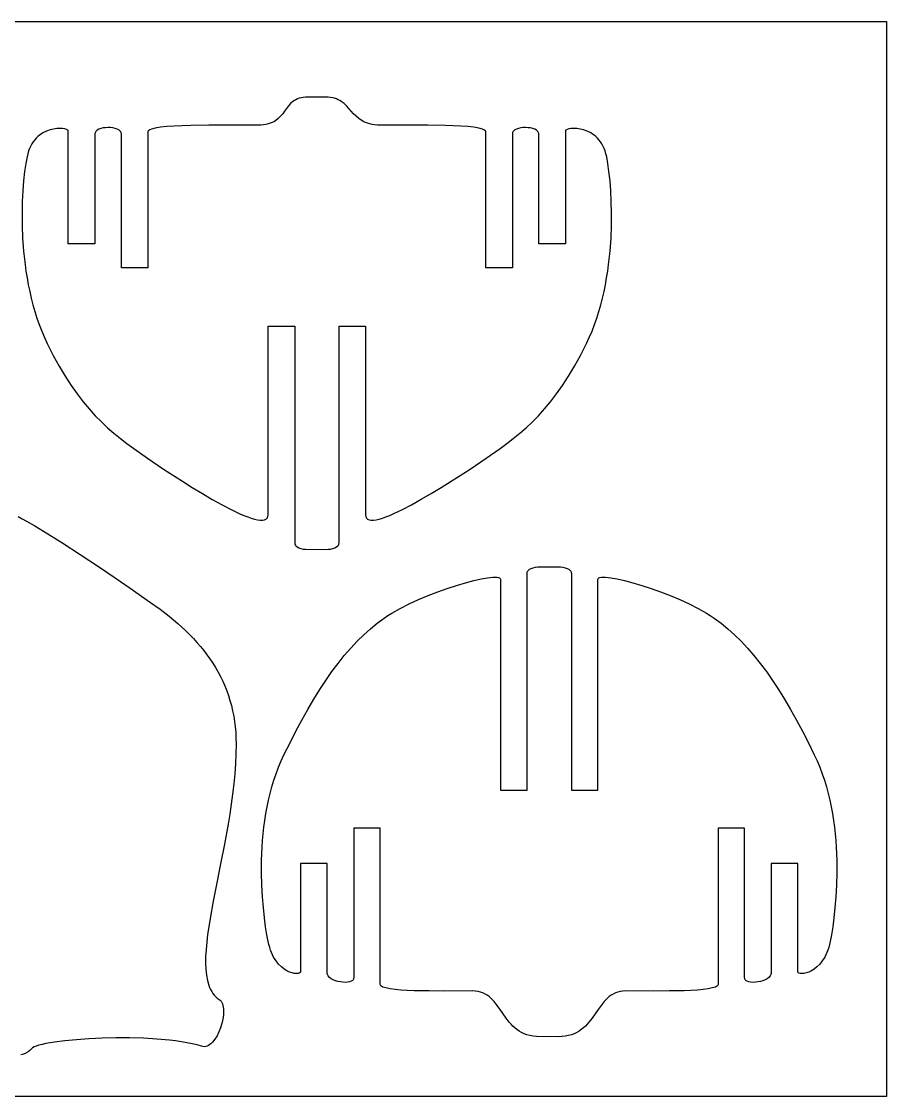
# Model space of a CAD drawing. Extents: x -1907 to 1907, y -3764 to 3764.
# Drawn here: x 734 to 1907, y -3764 to -2307 of the extents above; entities that cross this region are included whole.
import ezdxf

# ---------------------------------------------------------------- set-up
doc = ezdxf.new("R2010")
doc.units = 0
doc.header["$MEASUREMENT"] = 0
doc.layers.get('0').update_dxf_attribs({"linetype": 'CONTINUOUS'})

msp = doc.modelspace()

# ---------------------------------------------------------------- linework, layer by layer
for p, q in [((-1907, -2306.6), (1907, -2306.6)), ((1907, -2306.6), (1907, -3764.3)), ((1099.1, -2418), (1096.2, -2421.2)), ((1102.3, -2415.1), (1099.1, -2418)), ((1104.2, -2413.9), (1102.3, -2415.1)), ((1106.2, -2412.7), (1104.2, -2413.9)), ((1108.4, -2411.7), (1106.2, -2412.7)), ((1110.7, -2410.8), (1108.4, -2411.7)), ((1113.3, -2410.1), (1110.7, -2410.8)), ((1116.2, -2409.6), (1113.3, -2410.1)), ((1119.2, -2409.3), (1116.2, -2409.6)), ((1146.6, -2409.2), (1119.2, -2409.3)), ((1150, -2409.3), (1146.6, -2409.2)), ((1153.2, -2409.6), (1150, -2409.3)), ((1156.1, -2410.1), (1153.2, -2409.6)), ((1158.8, -2410.8), (1156.1, -2410.1)), ((1161.3, -2411.7), (1158.8, -2410.8)), ((1163.6, -2412.7), (1161.3, -2411.7)), ((1165.8, -2413.9), (1163.6, -2412.7)), ((1167.8, -2415.1), (1165.8, -2413.9)), ((1171.6, -2418), (1167.8, -2415.1)), ((1175, -2421.2), (1171.6, -2418)), ((1088.4, -2431.7), (1085.5, -2435.1)), ((1091, -2428.2), (1088.4, -2431.7)), ((1093.5, -2424.6), (1091, -2428.2)), ((1096.2, -2421.2), (1093.5, -2424.6)), ((1178.1, -2424.6), (1175, -2421.2)), ((1181.3, -2428.2), (1178.1, -2424.6)), ((1184.4, -2431.7), (1181.3, -2428.2)), ((1187.9, -2435.1), (1184.4, -2431.7)), ((941.2, -2448.5), (931.4, -2449.2)), ((952.1, -2447.9), (941.2, -2448.5)), ((963.7, -2447.5), (952.1, -2447.9)), ((988.3, -2447.1), (963.7, -2447.5)), ((1012.9, -2447), (988.3, -2447.1)), ((1054.6, -2447.1), (1012.9, -2447)), ((1058.6, -2447), (1054.6, -2447.1)), ((1062.2, -2446.7), (1058.6, -2447)), ((1065.5, -2446.2), (1062.2, -2446.7)), ((1068.6, -2445.5), (1065.5, -2446.2)), ((1071.4, -2444.6), (1068.6, -2445.5)), ((1073.9, -2443.6), (1071.4, -2444.6)), ((1076.3, -2442.5), (1073.9, -2443.6)), ((1078.4, -2441.2), (1076.3, -2442.5)), ((1082.2, -2438.3), (1078.4, -2441.2)), ((1085.5, -2435.1), (1082.2, -2438.3)), ((1191.6, -2438.3), (1187.9, -2435.1)), ((1195.9, -2441.2), (1191.6, -2438.3)), ((1198.2, -2442.5), (1195.9, -2441.2)), ((1200.8, -2443.6), (1198.2, -2442.5)), ((1203.5, -2444.6), (1200.8, -2443.6)), ((1206.4, -2445.5), (1203.5, -2444.6)), ((1209.6, -2446.2), (1206.4, -2445.5)), ((1213, -2446.7), (1209.6, -2446.2)), ((1216.7, -2447), (1213, -2446.7)), ((1220.6, -2447.1), (1216.7, -2447)), ((1261.4, -2447), (1220.6, -2447.1)), ((1285.1, -2447.1), (1261.4, -2447)), ((1308.5, -2447.5), (1285.1, -2447.1)), ((1319.6, -2447.9), (1308.5, -2447.5)), ((1329.9, -2448.5), (1319.6, -2447.9)), ((1339.2, -2449.2), (1329.9, -2448.5)), ((756.4, -2462.7), (754.2, -2464.8)), ((758.6, -2460.9), (756.4, -2462.7)), ((760.9, -2459.2), (758.6, -2460.9)), ((763.3, -2457.7), (760.9, -2459.2)), ((768.1, -2455.3), (763.3, -2457.7)), ((772.9, -2453.6), (768.1, -2455.3)), ((777.7, -2452.4), (772.9, -2453.6)), ((782.2, -2451.8), (777.7, -2452.4)), ((786.3, -2451.6), (782.2, -2451.8)), ((790, -2451.8), (786.3, -2451.6)), ((793.1, -2452.3), (790, -2451.8)), ((795.4, -2453), (793.1, -2452.3)), ((796.9, -2454), (795.4, -2453)), ((797.3, -2454.5), (796.9, -2454)), ((797.5, -2455), (797.3, -2454.5)), ((797.5, -2607.9), (797.5, -2455)), ((833.6, -2458.7), (833.5, -2459.9)), ((833.5, -2459.9), (833.5, -2607.9)), ((833.9, -2457.7), (833.6, -2458.7)), ((834.4, -2456.7), (833.9, -2457.7)), ((835.1, -2455.7), (834.4, -2456.7)), ((836.9, -2454.1), (835.1, -2455.7)), ((839.2, -2452.8), (836.9, -2454.1)), ((841.9, -2451.8), (839.2, -2452.8)), ((844.9, -2451), (841.9, -2451.8)), ((848.2, -2450.6), (844.9, -2451)), ((851.6, -2450.4), (848.2, -2450.6)), ((854.9, -2450.5), (851.6, -2450.4)), ((858.2, -2450.9), (854.9, -2450.5)), ((861.2, -2451.6), (858.2, -2450.9)), ((864, -2452.5), (861.2, -2451.6)), ((866.3, -2453.7), (864, -2452.5)), ((868, -2455.2), (866.3, -2453.7)), ((868.7, -2456.1), (868, -2455.2)), ((869.2, -2457), (868.7, -2456.1)), ((869.5, -2458), (869.2, -2457)), ((869.6, -2459), (869.5, -2458)), ((869.6, -2640.7), (869.6, -2459)), ((906, -2455.1), (905.6, -2456.1)), ((905.6, -2456.1), (905.6, -2640.7)), ((906.8, -2454.2), (906, -2455.1)), ((908.3, -2453.3), (906.8, -2454.2)), ((910.3, -2452.6), (908.3, -2453.3)), ((915.6, -2451.2), (910.3, -2452.6)), ((922.8, -2450.1), (915.6, -2451.2)), ((931.4, -2449.2), (922.8, -2450.1)), ((1347.4, -2450.1), (1339.2, -2449.2)), ((1354.1, -2451.2), (1347.4, -2450.1)), ((1359.2, -2452.6), (1354.1, -2451.2)), ((1361.1, -2453.3), (1359.2, -2452.6)), ((1362.5, -2454.2), (1361.1, -2453.3)), ((1363.3, -2455.1), (1362.5, -2454.2)), ((1363.6, -2456.1), (1363.3, -2455.1)), ((1363.6, -2640.7), (1363.6, -2456.1)), ((1399.8, -2458), (1399.7, -2459)), ((1399.7, -2459), (1399.7, -2640.7)), ((1400.1, -2457), (1399.8, -2458)), ((1400.5, -2456.1), (1400.1, -2457)), ((1401.2, -2455.2), (1400.5, -2456.1)), ((1403, -2453.7), (1401.2, -2455.2)), ((1405.3, -2452.5), (1403, -2453.7)), ((1408, -2451.6), (1405.3, -2452.5)), ((1411.1, -2450.9), (1408, -2451.6)), ((1414.3, -2450.5), (1411.1, -2450.9)), ((1417.7, -2450.4), (1414.3, -2450.5)), ((1421, -2450.6), (1417.7, -2450.4)), ((1424.3, -2451), (1421, -2450.6)), ((1427.3, -2451.8), (1424.3, -2451)), ((1430.1, -2452.8), (1427.3, -2451.8)), ((1432.4, -2454.1), (1430.1, -2452.8)), ((1434.2, -2455.7), (1432.4, -2454.1)), ((1434.8, -2456.7), (1434.2, -2455.7)), ((1435.3, -2457.7), (1434.8, -2456.7)), ((1435.6, -2458.7), (1435.3, -2457.7)), ((1435.7, -2459.9), (1435.6, -2458.7)), ((1435.7, -2607.9), (1435.7, -2459.9)), ((1471.9, -2454.5), (1471.8, -2455)), ((1471.8, -2455), (1471.8, -2607.9)), ((1472.3, -2454), (1471.9, -2454.5)), ((1473.8, -2453), (1472.3, -2454)), ((1476.1, -2452.3), (1473.8, -2453)), ((1479.2, -2451.8), (1476.1, -2452.3)), ((1482.9, -2451.6), (1479.2, -2451.8)), ((1487.1, -2451.8), (1482.9, -2451.6)), ((1491.6, -2452.4), (1487.1, -2451.8)), ((1496.3, -2453.6), (1491.6, -2452.4)), ((1501.1, -2455.3), (1496.3, -2453.6)), ((1506, -2457.7), (1501.1, -2455.3)), ((1508.3, -2459.2), (1506, -2457.7)), ((1510.6, -2460.9), (1508.3, -2459.2)), ((1512.9, -2462.7), (1510.6, -2460.9)), ((1515.1, -2464.8), (1512.9, -2462.7)), ((746.7, -2475.4), (745.1, -2478.7)), ((748.3, -2472.4), (746.7, -2475.4)), ((750.2, -2469.6), (748.3, -2472.4)), ((752.1, -2467.1), (750.2, -2469.6)), ((754.2, -2464.8), (752.1, -2467.1)), ((1517.1, -2467.1), (1515.1, -2464.8)), ((1519.1, -2469.6), (1517.1, -2467.1)), ((1520.9, -2472.4), (1519.1, -2469.6)), ((1522.6, -2475.4), (1520.9, -2472.4)), ((1524.1, -2478.7), (1522.6, -2475.4)), ((741.7, -2490), (740, -2499.3)), ((742.6, -2486), (741.7, -2490)), ((743.8, -2482.2), (742.6, -2486)), ((745.1, -2478.7), (743.8, -2482.2)), ((1525.5, -2482.2), (1524.1, -2478.7)), ((1526.6, -2486), (1525.5, -2482.2)), ((1527.6, -2490), (1526.6, -2486)), ((1529.2, -2499.3), (1527.6, -2490)), ((740, -2499.3), (738.5, -2510.2)), ((1530.7, -2510.2), (1529.2, -2499.3)), ((738.5, -2510.2), (737.1, -2522.5)), ((1532.1, -2522.5), (1530.7, -2510.2)), ((736.1, -2536.1), (735.3, -2550.9)), ((737.1, -2522.5), (736.1, -2536.1)), ((1533.2, -2536.1), (1532.1, -2522.5)), ((1533.9, -2550.9), (1533.2, -2536.1)), ((735.3, -2550.9), (735, -2566.6)), ((1534.3, -2566.6), (1533.9, -2550.9)), ((735, -2566.6), (735.1, -2583.1)), ((1534.2, -2583.1), (1534.3, -2566.6)), ((735.1, -2583.1), (735.8, -2600.3)), ((1533.5, -2600.3), (1534.2, -2583.1)), ((735.8, -2600.3), (737, -2618)), ((833.5, -2607.9), (797.5, -2607.9)), ((1471.8, -2607.9), (1435.7, -2607.9)), ((1532.2, -2618), (1533.5, -2600.3)), ((737, -2618), (739, -2636.1)), ((1530.2, -2636.1), (1532.2, -2618)), ((739, -2636.1), (740.3, -2645.2)), ((1529, -2645.2), (1530.2, -2636.1)), ((740.3, -2645.2), (741.7, -2654.4)), ((905.6, -2640.7), (869.6, -2640.7)), ((1399.7, -2640.7), (1363.6, -2640.7)), ((1527.5, -2654.4), (1529, -2645.2)), ((741.7, -2654.4), (743.4, -2663.5)), ((743.4, -2663.5), (745.3, -2672.7)), ((1524, -2672.7), (1525.9, -2663.5)), ((1525.9, -2663.5), (1527.5, -2654.4)), ((745.3, -2672.7), (747.4, -2681.8)), ((747.4, -2681.8), (749.7, -2690.9)), ((1519.5, -2690.9), (1521.9, -2681.8)), ((1521.9, -2681.8), (1524, -2672.7)), ((749.7, -2690.9), (752.3, -2700)), ((1516.9, -2700), (1519.5, -2690.9)), ((752.3, -2700), (755.1, -2708.9)), ((755.1, -2708.9), (758.2, -2717.7)), ((1511, -2717.7), (1514.1, -2708.9)), ((1514.1, -2708.9), (1516.9, -2700)), ((758.2, -2717.7), (761.6, -2726.4)), ((1068.5, -2719.6), (1104.6, -2719.6)), ((1068.5, -2975.4), (1068.5, -2719.6)), ((1104.6, -2719.6), (1104.6, -3013.4)), ((1164.7, -2719.6), (1200.7, -2719.6)), ((1164.7, -3013.4), (1164.7, -2719.6)), ((1200.7, -2719.6), (1200.7, -2975.4)), ((1507.7, -2726.4), (1511, -2717.7)), ((761.6, -2726.4), (765.2, -2735)), ((765.2, -2735), (769.1, -2743.4)), ((1500.1, -2743.4), (1504, -2735)), ((1504, -2735), (1507.7, -2726.4)), ((769.1, -2743.4), (777.3, -2759.4)), ((1492, -2759.4), (1500.1, -2743.4)), ((777.3, -2759.4), (785.3, -2774.1)), ((1483.9, -2774.1), (1492, -2759.4)), ((785.3, -2774.1), (793.4, -2787.7)), ((1475.8, -2787.7), (1483.9, -2774.1)), ((793.4, -2787.7), (801.5, -2800.1)), ((1467.8, -2800.1), (1475.8, -2787.7)), ((801.5, -2800.1), (809.6, -2811.6)), ((809.6, -2811.6), (817.7, -2822.2)), ((1451.6, -2822.2), (1459.7, -2811.6)), ((1459.7, -2811.6), (1467.8, -2800.1)), ((817.7, -2822.2), (825.9, -2832)), ((1443.4, -2832), (1451.6, -2822.2)), ((825.9, -2832), (834.1, -2841.1)), ((834.1, -2841.1), (842.5, -2849.5)), ((1426.8, -2849.5), (1435.1, -2841.1)), ((1435.1, -2841.1), (1443.4, -2832)), ((842.5, -2849.5), (850.9, -2857.4)), ((1418.3, -2857.4), (1426.8, -2849.5)), ((850.9, -2857.4), (859.5, -2864.9)), ((859.5, -2864.9), (868.3, -2872)), ((1401, -2872), (1409.7, -2864.9)), ((1409.7, -2864.9), (1418.3, -2857.4)), ((868.3, -2872), (877.2, -2878.9)), ((877.2, -2878.9), (886.3, -2885.5)), ((886.3, -2885.5), (905.1, -2898.8)), ((1364.1, -2898.8), (1383, -2885.5)), ((1383, -2885.5), (1392.1, -2878.9)), ((1392.1, -2878.9), (1401, -2872)), ((905.1, -2898.8), (926.9, -2913.5)), ((1342.3, -2913.5), (1364.1, -2898.8)), ((926.9, -2913.5), (952.3, -2930)), ((1316.9, -2930), (1342.3, -2913.5)), ((952.3, -2930), (965.8, -2938.4)), ((965.8, -2938.4), (979.4, -2946.7)), ((1289.8, -2946.7), (1303.4, -2938.4)), ((1303.4, -2938.4), (1316.9, -2930)), ((979.4, -2946.7), (992.9, -2954.6)), ((992.9, -2954.6), (1006.1, -2961.9)), ((1263.1, -2961.9), (1276.3, -2954.5)), ((1276.3, -2954.5), (1289.8, -2946.7)), ((1006.1, -2961.9), (1018.7, -2968.4)), ((1018.7, -2968.4), (1030.4, -2974)), ((1238.9, -2973.9), (1250.6, -2968.4)), ((1250.6, -2968.4), (1263.1, -2961.9)), ((729.5, -2977.9), (735.2, -2980.8)), ((735.2, -2980.8), (740.9, -2984)), ((740.9, -2984), (752.3, -2990.5)), ((1030.4, -2974), (1035.8, -2976.3)), ((1035.8, -2976.3), (1041, -2978.3)), ((1041, -2978.3), (1045.8, -2980)), ((1045.8, -2980), (1050.2, -2981.3)), ((1050.2, -2981.3), (1054.2, -2982.2)), ((1054.2, -2982.2), (1057.8, -2982.7)), ((1057.8, -2982.7), (1061, -2982.8)), ((1061, -2982.8), (1063.6, -2982.3)), ((1063.6, -2982.3), (1065.7, -2981.4)), ((1065.7, -2981.4), (1066.5, -2980.8)), ((1066.5, -2980.8), (1067.2, -2980)), ((1067.2, -2980), (1067.8, -2979)), ((1067.8, -2979), (1068.2, -2978)), ((1068.2, -2978), (1068.5, -2975.4)), ((1200.7, -2975.4), (1201.1, -2978)), ((1201.1, -2978), (1201.4, -2979)), ((1201.4, -2979), (1202, -2980)), ((1202, -2980), (1202.7, -2980.8)), ((1202.7, -2980.8), (1203.5, -2981.4)), ((1203.5, -2981.4), (1205.6, -2982.3)), ((1205.6, -2982.3), (1208.3, -2982.8)), ((1208.3, -2982.8), (1211.4, -2982.7)), ((1211.4, -2982.7), (1215, -2982.2)), ((1215, -2982.2), (1219, -2981.3)), ((1219, -2981.3), (1223.5, -2980)), ((1223.5, -2980), (1228.3, -2978.3)), ((1228.3, -2978.3), (1233.4, -2976.3)), ((1233.4, -2976.3), (1238.9, -2973.9)), ((752.3, -2990.5), (764.1, -2997.6)), ((764.1, -2997.6), (788.8, -3013)), ((788.8, -3013), (813.9, -3029.2)), ((1104.6, -3013.4), (1104.7, -3014.5)), ((1104.7, -3014.5), (1105, -3015.5)), ((1105, -3015.5), (1105.5, -3016.5)), ((1105.5, -3016.5), (1106.1, -3017.4)), ((1163.1, -3017.4), (1163.8, -3016.5)), ((1163.8, -3016.5), (1164.3, -3015.5)), ((1164.3, -3015.5), (1164.6, -3014.5)), ((1164.6, -3014.5), (1164.7, -3013.4)), ((813.9, -3029.2), (838.5, -3045.5)), ((1106.1, -3017.4), (1107.9, -3018.9)), ((1107.9, -3018.9), (1110.2, -3020.2)), ((1110.2, -3020.2), (1112.9, -3021.2)), ((1112.9, -3021.2), (1116, -3021.9)), ((1116, -3021.9), (1119.2, -3022.3)), ((1119.2, -3022.3), (1146.6, -3022.4)), ((1146.6, -3022.4), (1150, -3022.3)), ((1150, -3022.3), (1153.3, -3021.9)), ((1153.3, -3021.9), (1156.3, -3021.2)), ((1156.3, -3021.2), (1159, -3020.2)), ((1159, -3020.2), (1161.3, -3018.9)), ((1161.3, -3018.9), (1163.1, -3017.4)), ((838.5, -3045.5), (861.3, -3061)), ((1431, -3046.5), (1434.2, -3046.1)), ((1434.2, -3046.1), (1461.6, -3045.9)), ((1461.6, -3045.9), (1465, -3046.1)), ((1465, -3046.1), (1468.2, -3046.5)), ((861.3, -3061), (881.4, -3074.8)), ((1357.4, -3062.4), (1366.1, -3060.8)), ((1366.1, -3060.8), (1373.4, -3060)), ((1373.4, -3060), (1376.4, -3060)), ((1376.4, -3060), (1378.8, -3060.1)), ((1378.8, -3060.1), (1380.8, -3060.4)), ((1380.8, -3060.4), (1382.3, -3061)), ((1419.6, -3054.9), (1419.7, -3053.8)), ((1419.6, -3348.7), (1419.6, -3054.9)), ((1419.7, -3053.8), (1420, -3052.8)), ((1420, -3052.8), (1420.5, -3051.9)), ((1420.5, -3051.9), (1421.1, -3051)), ((1421.1, -3051), (1422.9, -3049.4)), ((1422.9, -3049.4), (1425.2, -3048.2)), ((1425.2, -3048.2), (1427.9, -3047.2)), ((1427.9, -3047.2), (1431, -3046.5)), ((1468.2, -3046.5), (1471.3, -3047.2)), ((1471.3, -3047.2), (1474, -3048.2)), ((1474, -3048.2), (1476.3, -3049.4)), ((1476.3, -3049.4), (1478.1, -3051)), ((1478.1, -3051), (1478.8, -3051.9)), ((1478.8, -3051.9), (1479.3, -3052.8)), ((1479.3, -3052.8), (1479.6, -3053.8)), ((1479.6, -3053.8), (1479.7, -3054.9)), ((1479.7, -3054.9), (1479.7, -3348.7)), ((1516.9, -3061), (1518.4, -3060.4)), ((1518.4, -3060.4), (1520.4, -3060.1)), ((1520.4, -3060.1), (1522.9, -3060)), ((1522.9, -3060), (1525.8, -3060)), ((1525.8, -3060), (1533.1, -3060.8)), ((1533.1, -3060.8), (1541.9, -3062.4)), ((881.4, -3074.8), (909.3, -3094.2)), ((1298.5, -3079.9), (1311.5, -3075.3)), ((1311.5, -3075.3), (1324.1, -3071.2)), ((1324.1, -3071.2), (1336.1, -3067.6)), ((1336.1, -3067.6), (1347.3, -3064.7)), ((1347.3, -3064.7), (1357.4, -3062.4)), ((1382.3, -3061), (1383.2, -3061.8)), ((1383.2, -3061.8), (1383.5, -3062.9)), ((1383.5, -3062.9), (1383.5, -3348.7)), ((1515.7, -3062.9), (1516, -3061.8)), ((1515.7, -3348.7), (1515.7, -3062.9)), ((1516, -3061.8), (1516.9, -3061)), ((1541.9, -3062.4), (1551.9, -3064.7)), ((1551.9, -3064.7), (1563.1, -3067.6)), ((1563.1, -3067.6), (1575.1, -3071.2)), ((1575.1, -3071.2), (1587.7, -3075.3)), ((1587.7, -3075.3), (1600.7, -3079.9)), ((1272.4, -3090.5), (1285.4, -3085)), ((1285.4, -3085), (1298.5, -3079.9)), ((1600.7, -3079.9), (1613.8, -3085)), ((1613.8, -3085), (1626.8, -3090.5)), ((909.3, -3094.2), (922.2, -3103.4)), ((922.2, -3103.4), (934.4, -3113)), ((1236.4, -3108.9), (1247.6, -3102.5)), ((1247.6, -3102.5), (1259.7, -3096.4)), ((1259.7, -3096.4), (1272.4, -3090.5)), ((1626.8, -3090.5), (1639.5, -3096.4)), ((1639.5, -3096.4), (1651.6, -3102.5)), ((1651.6, -3102.5), (1662.9, -3108.9)), ((934.4, -3113), (946.1, -3122.7)), ((1216.6, -3122.4), (1226.1, -3115.5)), ((1226.1, -3115.5), (1231.1, -3112.2)), ((1231.1, -3112.2), (1236.4, -3108.9)), ((1662.9, -3108.9), (1668.1, -3112.2)), ((1668.1, -3112.2), (1673.1, -3115.5)), ((1673.1, -3115.5), (1682.6, -3122.4)), ((946.1, -3122.7), (957, -3132.8)), ((957, -3132.8), (962.2, -3138)), ((1198.2, -3138.2), (1207.3, -3130)), ((1207.3, -3130), (1216.6, -3122.4)), ((1682.6, -3122.4), (1692, -3130)), ((1692, -3130), (1701.1, -3138.2)), ((962.2, -3138), (967.3, -3143.3)), ((967.3, -3143.3), (972.1, -3148.6)), ((1180.5, -3156.3), (1189.3, -3146.9)), ((1189.3, -3146.9), (1198.2, -3138.2)), ((1701.1, -3138.2), (1710, -3146.9)), ((1710, -3146.9), (1718.7, -3156.3)), ((972.1, -3148.6), (976.8, -3154.1)), ((976.8, -3154.1), (981.3, -3159.6)), ((981.3, -3159.6), (985.6, -3165.2)), ((1171.9, -3166.3), (1180.5, -3156.3)), ((1718.7, -3156.3), (1727.3, -3166.3)), ((985.6, -3165.2), (989.7, -3170.9)), ((989.7, -3170.9), (993.5, -3176.8)), ((993.5, -3176.8), (997.2, -3182.7)), ((1155.1, -3188.2), (1163.5, -3177)), ((1163.5, -3177), (1171.9, -3166.3)), ((1727.3, -3166.3), (1735.8, -3177)), ((1735.8, -3177), (1744.1, -3188.2)), ((997.2, -3182.7), (1000.7, -3188.7)), ((1000.7, -3188.7), (1004, -3194.9)), ((1146.9, -3200.1), (1155.1, -3188.2)), ((1744.1, -3188.2), (1752.4, -3200.1)), ((1004, -3194.9), (1007, -3201.2)), ((1007, -3201.2), (1009.8, -3207.5)), ((1138.7, -3212.6), (1146.9, -3200.1)), ((1752.4, -3200.1), (1760.5, -3212.6)), ((1009.8, -3207.5), (1012.4, -3214.1)), ((1012.4, -3214.1), (1014.8, -3220.7)), ((1014.8, -3220.7), (1016.9, -3227.4)), ((1130.6, -3225.7), (1138.7, -3212.6)), ((1760.5, -3212.6), (1768.7, -3225.7)), ((1016.9, -3227.4), (1018.8, -3234.3)), ((1018.8, -3234.3), (1020.5, -3241.3)), ((1122.5, -3239.5), (1130.6, -3225.7)), ((1768.7, -3225.7), (1776.7, -3239.5)), ((1020.5, -3241.3), (1021.9, -3248.4)), ((1021.9, -3248.4), (1023.1, -3255.7)), ((1114.4, -3253.9), (1122.5, -3239.5)), ((1776.7, -3239.5), (1784.8, -3253.9)), ((1023.1, -3255.7), (1024, -3263.1)), ((1024, -3263.1), (1024.6, -3270.7)), ((1106.3, -3268.9), (1114.4, -3253.9)), ((1784.8, -3253.9), (1792.9, -3268.9)), ((1024.6, -3270.7), (1025, -3278.4)), ((1025, -3278.4), (1025.2, -3286.2)), ((1098.3, -3284.6), (1106.3, -3268.9)), ((1792.9, -3268.9), (1801, -3284.6)), ((1025.2, -3286.2), (1025, -3299.6)), ((1090.1, -3300.9), (1098.3, -3284.6)), ((1801, -3284.6), (1809.1, -3300.9)), ((1025, -3299.6), (1024.3, -3313.1)), ((1086.2, -3309.3), (1090.1, -3300.9)), ((1809.1, -3300.9), (1813, -3309.3)), ((1024.3, -3313.1), (1023.4, -3326.7)), ((1079.4, -3326.6), (1082.6, -3317.9)), ((1082.6, -3317.9), (1086.2, -3309.3)), ((1813, -3309.3), (1816.6, -3317.9)), ((1816.6, -3317.9), (1819.9, -3326.6)), ((1023.4, -3326.7), (1022, -3340.4)), ((1073.7, -3344.3), (1076.4, -3335.4)), ((1076.4, -3335.4), (1079.4, -3326.6)), ((1819.9, -3326.6), (1822.8, -3335.4)), ((1822.8, -3335.4), (1825.5, -3344.3)), ((1022, -3340.4), (1020.4, -3354.1)), ((1071.3, -3353.4), (1073.7, -3344.3)), ((1383.5, -3348.7), (1419.6, -3348.7)), ((1479.7, -3348.7), (1515.7, -3348.7)), ((1825.5, -3344.3), (1828, -3353.4)), ((1020.4, -3354.1), (1018.6, -3367.8)), ((1067.2, -3371.6), (1069.1, -3362.5)), ((1069.1, -3362.5), (1071.3, -3353.4)), ((1828, -3353.4), (1830.1, -3362.5)), ((1830.1, -3362.5), (1832, -3371.6)), ((1016.5, -3381.5), (1014.2, -3395.2)), ((1018.6, -3367.8), (1016.5, -3381.5)), ((1064.1, -3389.9), (1065.5, -3380.7)), ((1065.5, -3380.7), (1067.2, -3371.6)), ((1832, -3371.6), (1833.7, -3380.7)), ((1833.7, -3380.7), (1835.1, -3389.9)), ((1014.2, -3395.2), (1009.3, -3422.3)), ((1062.9, -3399.1), (1064.1, -3389.9)), ((1835.1, -3389.9), (1836.3, -3399.1)), ((1061.1, -3417.3), (1061.9, -3408.2)), ((1061.9, -3408.2), (1062.9, -3399.1)), ((1220.6, -3400.4), (1184.6, -3400.4)), ((1184.6, -3400.4), (1184.6, -3603.3)), ((1220.6, -3612.3), (1220.6, -3400.4)), ((1678.6, -3400.4), (1678.6, -3612.3)), ((1714.6, -3400.4), (1678.6, -3400.4)), ((1714.6, -3603.3), (1714.6, -3400.4)), ((1836.3, -3399.1), (1837.3, -3408.2)), ((1837.3, -3408.2), (1838.1, -3417.3)), ((1009.3, -3422.3), (1004.1, -3448.8)), ((1060.5, -3426.3), (1061.1, -3417.3)), ((1838.1, -3417.3), (1838.7, -3426.3)), ((1059.8, -3444), (1060.5, -3426.3)), ((1838.7, -3426.3), (1839.5, -3444)), ((1004.1, -3448.8), (999, -3474.6)), ((1059.6, -3461.2), (1059.8, -3444)), ((1148.5, -3448.4), (1112.5, -3448.4)), ((1112.5, -3448.4), (1112.5, -3595.3)), ((1148.5, -3596.5), (1148.5, -3448.4)), ((1750.7, -3448.4), (1750.7, -3596.5)), ((1786.8, -3448.4), (1750.7, -3448.4)), ((1786.8, -3595.3), (1786.8, -3448.4)), ((1839.5, -3444), (1839.6, -3461.2)), ((1060.1, -3477.7), (1059.6, -3461.2)), ((1839.6, -3461.2), (1839.1, -3477.7)), ((999, -3474.6), (994.1, -3499.3)), ((1060.9, -3493.4), (1060.1, -3477.7)), ((1839.1, -3477.7), (1838.3, -3493.4)), ((1062.1, -3508.2), (1060.9, -3493.4)), ((1838.3, -3493.4), (1837.1, -3508.2)), ((994.1, -3499.3), (989.9, -3522.8)), ((1063.6, -3521.8), (1062.1, -3508.2)), ((1837.1, -3508.2), (1835.6, -3521.8)), ((989.9, -3522.8), (988, -3534)), ((1065.2, -3534.1), (1063.6, -3521.8)), ((1835.6, -3521.8), (1834, -3534.1)), ((988, -3534), (986.5, -3544.8)), ((1067, -3545), (1065.2, -3534.1)), ((1834, -3534.1), (1832.3, -3545)), ((985.3, -3555.2), (984.4, -3565.1)), ((986.5, -3544.8), (985.3, -3555.2)), ((1068.7, -3554.3), (1067, -3545)), ((1069.6, -3558.3), (1068.7, -3554.3)), ((1830.5, -3554.3), (1829.6, -3558.3)), ((1832.3, -3545), (1830.5, -3554.3)), ((984.4, -3565.1), (983.8, -3574.6)), ((1070.7, -3562.2), (1069.6, -3558.3)), ((1071.8, -3565.8), (1070.7, -3562.2)), ((1073.1, -3569.2), (1071.8, -3565.8)), ((1074.6, -3572.3), (1073.1, -3569.2)), ((1826.1, -3569.2), (1824.7, -3572.3)), ((1827.4, -3565.8), (1826.1, -3569.2)), ((1828.6, -3562.2), (1827.4, -3565.8)), ((1829.6, -3558.3), (1828.6, -3562.2)), ((983.8, -3574.6), (983.7, -3583.5)), ((983.7, -3583.5), (984.1, -3591.8)), ((1076.1, -3575.2), (1074.6, -3572.3)), ((1079.3, -3580.4), (1076.1, -3575.2)), ((1082.8, -3584.8), (1079.3, -3580.4)), ((1086.5, -3588.5), (1082.8, -3584.8)), ((1816.4, -3584.8), (1812.7, -3588.5)), ((1819.9, -3580.4), (1816.4, -3584.8)), ((1823.2, -3575.2), (1819.9, -3580.4)), ((1824.7, -3572.3), (1823.2, -3575.2)), ((984.1, -3591.8), (984.9, -3599.6)), ((984.9, -3599.6), (986.2, -3606.8)), ((1090.2, -3591.4), (1086.5, -3588.5)), ((1093.9, -3593.7), (1090.2, -3591.4)), ((1097.6, -3595.5), (1093.9, -3593.7)), ((1101, -3596.6), (1097.6, -3595.5)), ((1104.1, -3597.3), (1101, -3596.6)), ((1106.9, -3597.6), (1104.1, -3597.3)), ((1109.2, -3597.5), (1106.9, -3597.6)), ((1110.9, -3597), (1109.2, -3597.5)), ((1112.1, -3596.3), (1110.9, -3597)), ((1112.4, -3595.8), (1112.1, -3596.3)), ((1112.5, -3595.3), (1112.4, -3595.8)), ((1148.6, -3597.6), (1148.5, -3596.5)), ((1148.9, -3598.7), (1148.6, -3597.6)), ((1150.1, -3600.8), (1148.9, -3598.7)), ((1750.3, -3598.7), (1749.1, -3600.8)), ((1750.6, -3597.6), (1750.3, -3598.7)), ((1750.7, -3596.5), (1750.6, -3597.6)), ((1786.9, -3595.8), (1786.8, -3595.3)), ((1787.2, -3596.3), (1786.9, -3595.8)), ((1788.3, -3597), (1787.2, -3596.3)), ((1790, -3597.5), (1788.3, -3597)), ((1792.3, -3597.6), (1790, -3597.5)), ((1795.1, -3597.3), (1792.3, -3597.6)), ((1798.2, -3596.6), (1795.1, -3597.3)), ((1801.7, -3595.5), (1798.2, -3596.6)), ((1805.3, -3593.7), (1801.7, -3595.5)), ((1809, -3591.4), (1805.3, -3593.7)), ((1812.7, -3588.5), (1809, -3591.4)), ((986.2, -3606.8), (987.1, -3610.1)), ((987.1, -3610.1), (988.1, -3613.3)), ((988.1, -3613.3), (989.3, -3616.4)), ((1151.8, -3602.7), (1150.1, -3600.8)), ((1154.2, -3604.5), (1151.8, -3602.7)), ((1156.9, -3605.9), (1154.2, -3604.5)), ((1159.9, -3607.2), (1156.9, -3605.9)), ((1163.2, -3608.2), (1159.9, -3607.2)), ((1166.5, -3608.9), (1163.2, -3608.2)), ((1169.9, -3609.4), (1166.5, -3608.9)), ((1173.2, -3609.5), (1169.9, -3609.4)), ((1176.2, -3609.4), (1173.2, -3609.5)), ((1178.9, -3608.9), (1176.2, -3609.4)), ((1181.3, -3608), (1178.9, -3608.9)), ((1183, -3606.8), (1181.3, -3608)), ((1183.7, -3606.1), (1183, -3606.8)), ((1184.2, -3605.3), (1183.7, -3606.1)), ((1184.5, -3604.3), (1184.2, -3605.3)), ((1184.6, -3603.3), (1184.5, -3604.3)), ((1220.9, -3613.3), (1220.6, -3612.3)), ((1221.6, -3614.2), (1220.9, -3613.3)), ((1222.7, -3615), (1221.6, -3614.2)), ((1677.7, -3614.2), (1676.5, -3615)), ((1678.3, -3613.3), (1677.7, -3614.2)), ((1678.6, -3612.3), (1678.3, -3613.3)), ((1714.7, -3604.3), (1714.6, -3603.3)), ((1715, -3605.3), (1714.7, -3604.3)), ((1715.5, -3606.1), (1715, -3605.3)), ((1716.2, -3606.8), (1715.5, -3606.1)), ((1718, -3608), (1716.2, -3606.8)), ((1720.3, -3608.9), (1718, -3608)), ((1723, -3609.4), (1720.3, -3608.9)), ((1726, -3609.5), (1723, -3609.4)), ((1729.3, -3609.4), (1726, -3609.5)), ((1732.7, -3608.9), (1729.3, -3609.4)), ((1736, -3608.2), (1732.7, -3608.9)), ((1739.3, -3607.2), (1736, -3608.2)), ((1742.3, -3605.9), (1739.3, -3607.2)), ((1745.1, -3604.5), (1742.3, -3605.9)), ((1747.4, -3602.7), (1745.1, -3604.5)), ((1749.1, -3600.8), (1747.4, -3602.7)), ((989.3, -3616.4), (990.6, -3619.2)), ((990.6, -3619.2), (992.1, -3621.9)), ((992.1, -3621.9), (993.8, -3624.4)), ((993.8, -3624.4), (995.6, -3626.7)), ((995.6, -3626.7), (997.6, -3628.9)), ((997.6, -3628.9), (999.7, -3630.8)), ((1224.2, -3615.8), (1222.7, -3615)), ((1228.4, -3617.1), (1224.2, -3615.8)), ((1234, -3618.3), (1228.4, -3617.1)), ((1240.8, -3619.2), (1234, -3618.3)), ((1248.6, -3619.9), (1240.8, -3619.2)), ((1257.3, -3620.4), (1248.6, -3619.9)), ((1266.7, -3620.8), (1257.3, -3620.4)), ((1286.8, -3621.2), (1266.7, -3620.8)), ((1307.6, -3621.3), (1286.8, -3621.2)), ((1345.6, -3621.2), (1307.6, -3621.3)), ((1349.5, -3621.4), (1345.6, -3621.2)), ((1353.2, -3621.9), (1349.5, -3621.4)), ((1356.6, -3622.7), (1353.2, -3621.9)), ((1359.8, -3623.9), (1356.6, -3622.7)), ((1362.8, -3625.3), (1359.8, -3623.9)), ((1365.6, -3626.9), (1362.8, -3625.3)), ((1368.2, -3628.8), (1365.6, -3626.9)), ((1370.6, -3630.9), (1368.2, -3628.8)), ((1531.1, -3628.8), (1528.6, -3630.9)), ((1533.7, -3626.9), (1531.1, -3628.8)), ((1536.4, -3625.3), (1533.7, -3626.9)), ((1539.4, -3623.9), (1536.4, -3625.3)), ((1542.6, -3622.7), (1539.4, -3623.9)), ((1546, -3621.9), (1542.6, -3622.7)), ((1549.7, -3621.4), (1546, -3621.9)), ((1553.6, -3621.2), (1549.7, -3621.4)), ((1591.6, -3621.3), (1553.6, -3621.2)), ((1612.4, -3621.2), (1591.6, -3621.3)), ((1632.5, -3620.8), (1612.4, -3621.2)), ((1641.9, -3620.4), (1632.5, -3620.8)), ((1650.6, -3619.9), (1641.9, -3620.4)), ((1658.4, -3619.2), (1650.6, -3619.9)), ((1665.2, -3618.3), (1658.4, -3619.2)), ((1670.8, -3617.1), (1665.2, -3618.3)), ((1675, -3615.8), (1670.8, -3617.1)), ((1676.5, -3615), (1675, -3615.8)), ((999.7, -3630.8), (1002.1, -3632.6)), ((1002.1, -3632.6), (1003.5, -3633.7)), ((1003.5, -3633.7), (1004.8, -3635.2)), ((1004.8, -3635.2), (1005.8, -3636.9)), ((1005.8, -3636.9), (1006.6, -3638.8)), ((1006.6, -3638.8), (1007.3, -3640.9)), ((1007.3, -3640.9), (1007.8, -3643.2)), ((1007.8, -3643.2), (1008.1, -3645.6)), ((1372.9, -3633.1), (1370.6, -3630.9)), ((1375.1, -3635.6), (1372.9, -3633.1)), ((1379.3, -3640.8), (1375.1, -3635.6)), ((1383.3, -3646.4), (1379.3, -3640.8)), ((1519.9, -3640.8), (1516, -3646.4)), ((1524.1, -3635.6), (1519.9, -3640.8)), ((1526.3, -3633.1), (1524.1, -3635.6)), ((1528.6, -3630.9), (1526.3, -3633.1)), ((1008.1, -3653.6), (1007.3, -3659.4)), ((1008.1, -3645.6), (1008.2, -3648.2)), ((1008.2, -3648.2), (1008.1, -3653.6)), ((1387.2, -3652.2), (1383.3, -3646.4)), ((1391.3, -3658), (1387.2, -3652.2)), ((1395.6, -3663.6), (1391.3, -3658)), ((1507.9, -3658), (1503.6, -3663.6)), ((1512, -3652.2), (1507.9, -3658)), ((1516, -3646.4), (1512, -3652.2)), ((1004.2, -3671.1), (1001.9, -3676.7)), ((1006, -3665.3), (1004.2, -3671.1)), ((1007.3, -3659.4), (1006, -3665.3)), ((1398, -3666.2), (1395.6, -3663.6)), ((1400.5, -3668.8), (1398, -3666.2)), ((1403.1, -3671.2), (1400.5, -3668.8)), ((1406, -3673.5), (1403.1, -3671.2)), ((1496.1, -3671.2), (1493.2, -3673.5)), ((1498.7, -3668.8), (1496.1, -3671.2)), ((1501.2, -3666.2), (1498.7, -3668.8)), ((1503.6, -3663.6), (1501.2, -3666.2)), ((808.7, -3687.2), (793, -3688.7)), ((825.6, -3686), (808.7, -3687.2)), ((843.5, -3685.2), (825.6, -3686)), ((862, -3684.8), (843.5, -3685.2)), ((880.8, -3684.8), (862, -3684.8)), ((899.5, -3685.3), (880.8, -3684.8)), ((917.6, -3686.3), (899.5, -3685.3)), ((935, -3687.8), (917.6, -3686.3)), ((996.3, -3686.7), (993.1, -3690.7)), ((999.3, -3682), (996.3, -3686.7)), ((1001.9, -3676.7), (999.3, -3682)), ((1409, -3675.6), (1406, -3673.5)), ((1412.3, -3677.4), (1409, -3675.6)), ((1415.8, -3679.1), (1412.3, -3677.4)), ((1419.5, -3680.5), (1415.8, -3679.1)), ((1423.6, -3681.6), (1419.5, -3680.5)), ((1427.9, -3682.5), (1423.6, -3681.6)), ((1432.6, -3683), (1427.9, -3682.5)), ((1461.6, -3683.2), (1432.6, -3683)), ((1466.6, -3683), (1461.6, -3683.2)), ((1471.3, -3682.5), (1466.6, -3683)), ((1475.7, -3681.6), (1471.3, -3682.5)), ((1479.7, -3680.5), (1475.7, -3681.6)), ((1483.5, -3679.1), (1479.7, -3680.5)), ((1487, -3677.4), (1483.5, -3679.1)), ((1490.2, -3675.6), (1487, -3677.4)), ((1493.2, -3673.5), (1490.2, -3675.6)), ((745.7, -3701.9), (743.2, -3703.8)), ((747.7, -3699.6), (745.7, -3701.9)), ((749.1, -3698.3), (747.7, -3699.6)), ((751.2, -3697.1), (749.1, -3698.3)), ((754.2, -3695.9), (751.2, -3697.1)), ((757.9, -3694.7), (754.2, -3695.9)), ((762.2, -3693.6), (757.9, -3694.7)), ((767.3, -3692.5), (762.2, -3693.6)), ((779.1, -3690.5), (767.3, -3692.5)), ((793, -3688.7), (779.1, -3690.5)), ((943.2, -3688.8), (935, -3687.8)), ((951.1, -3690), (943.2, -3688.8)), ((958.6, -3691.3), (951.1, -3690)), ((965.6, -3692.7), (958.6, -3691.3)), ((972.2, -3694.4), (965.6, -3692.7)), ((978.2, -3696.1), (972.2, -3694.4)), ((980.2, -3696.6), (978.2, -3696.1)), ((982.1, -3696.7), (980.2, -3696.6)), ((984.1, -3696.4), (982.1, -3696.7)), ((985.9, -3695.8), (984.1, -3696.4)), ((987.8, -3694.9), (985.9, -3695.8)), ((989.6, -3693.8), (987.8, -3694.9)), ((991.4, -3692.3), (989.6, -3693.8)), ((993.1, -3690.7), (991.4, -3692.3)), ((737, -3706.7), (733.5, -3707.7)), ((740.3, -3705.5), (737, -3706.7)), ((743.2, -3703.8), (740.3, -3705.5)), ((1907, -3764.3), (-1907, -3764.3))]:
    msp.add_line(p, q)

doc.saveas('drawing.dxf')
